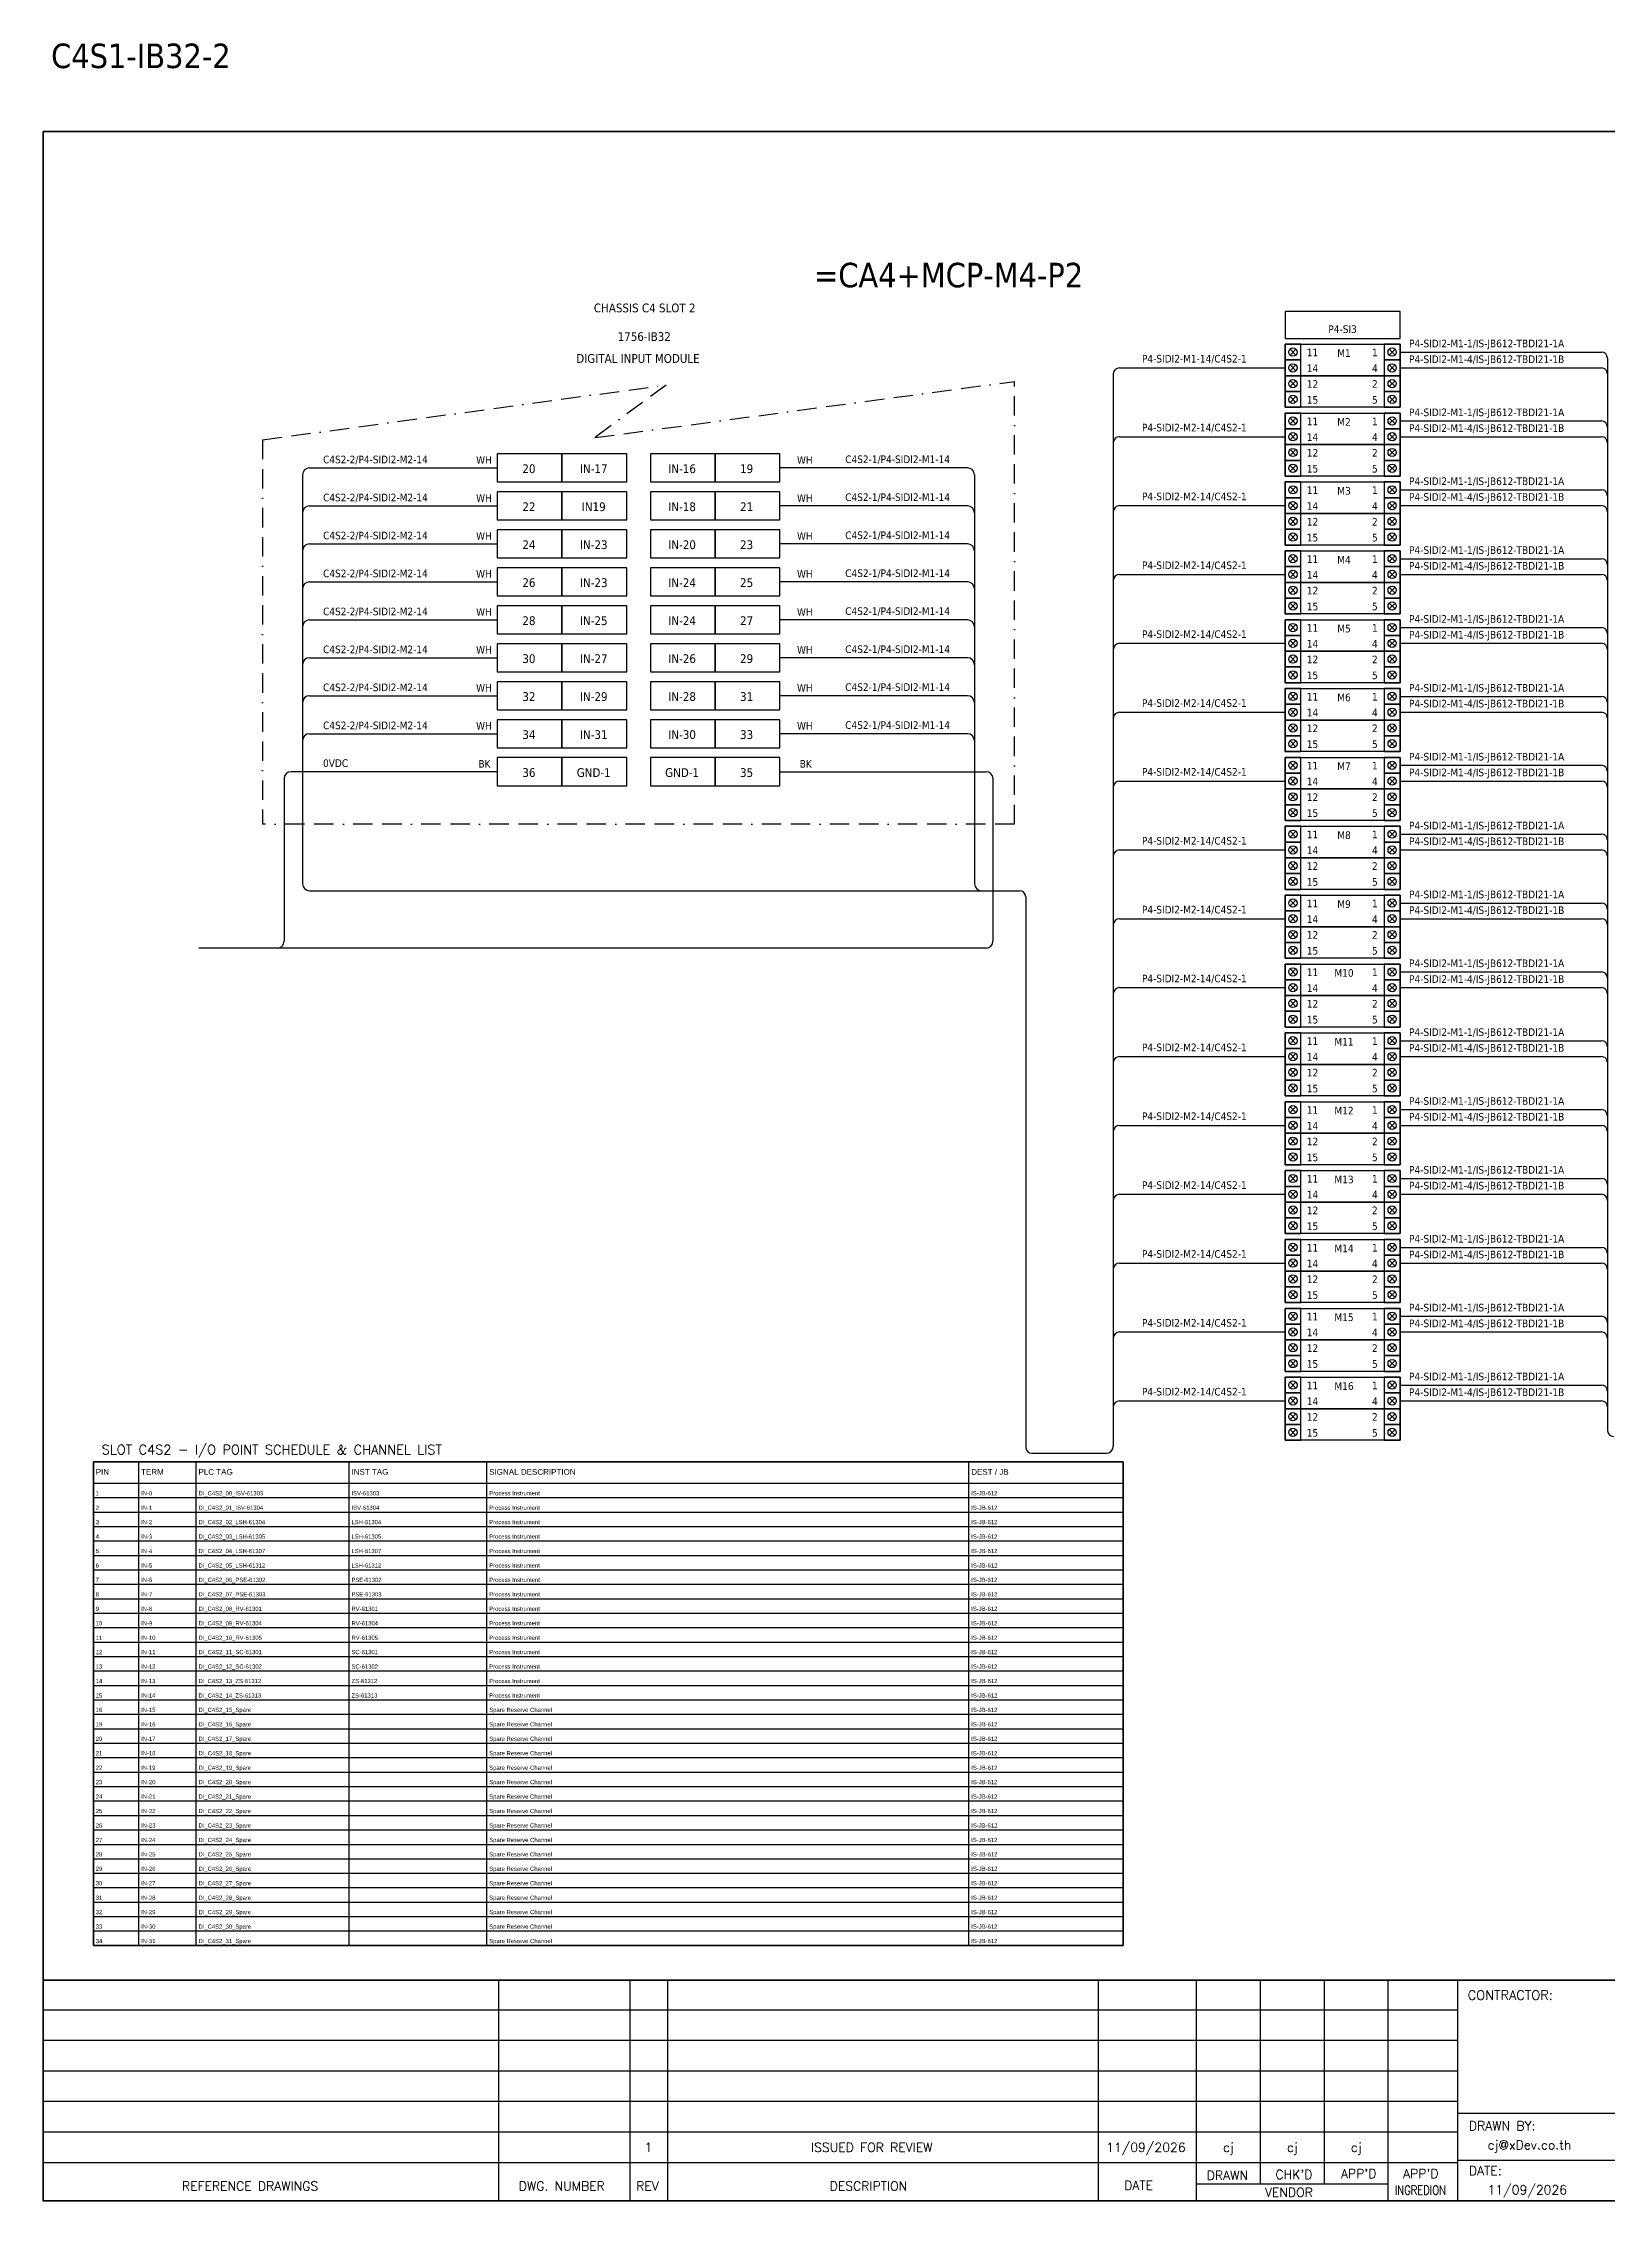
# Model space of a CAD drawing. Header units: millimetres. Extents: x 0 to 66793, y 0 to 2820.
# Drawn here: x 4193 to 6238, y 0 to 2820 of the extents above; entities that cross this region are included whole.
import ezdxf
from ezdxf.enums import TextEntityAlignment as Align

# ---------------------------------------------------------------- set-up
doc = ezdxf.new("R2010")
doc.units = ezdxf.units.MM
doc.linetypes.add('BORDERX2', pattern=[88.9, 25.4, -12.7, 25.4, -12.7, 0, -12.7])
for name, color, linetype in [('GT_1', 9, 'Continuous'), ('HELPPOINT', 7, 'Continuous'), ('MEMBER', 7, 'Continuous'), ('x01001-FrameArea', 2, 'BORDERX2')]:
    doc.layers.add(name, color=color, linetype=linetype)
for name, color, linetype, lineweight in [('IE-EQUIP', 253, 'Continuous', 25), ('IE-WIRE', 7, 'Continuous', 25), ('power', 7, 'Continuous', 25)]:
    doc.layers.add(name, color=color, linetype=linetype, lineweight=lineweight)
doc.styles.add('ROMANS', font='romans.shx', dxfattribs={"width": 0.85, "height": 25})
doc.styles.get("Standard").update_dxf_attribs({"font": 'arial.ttf'})
doc.styles.add('Tahoma', font='')
doc.styles.get('Tahoma').set_extended_font_data('Tahoma')

# ---------------------------------------------------------------- blocks, each defined once
blk = doc.blocks.new('IS_HiC2821-1')
at = {"color": 1, "ltscale": 25.4}
for p, q in [((14.1, -6.5), (6.5, -14.1)), ((6.5, -6.5), (14.1, -14.1)), ((14.1, -27.1), (6.5, -34.8)), ((6.5, -27.1), (14.1, -34.8)), ((136.2, -6.5), (143.9, -14.1)), ((143.9, -6.5), (136.2, -14.1)), ((136.2, -27.1), (143.9, -34.8)), ((143.9, -27.1), (136.2, -34.8)), ((14.1, -47.7), (6.5, -55.4)), ((6.5, -47.7), (14.1, -55.4)), ((136.2, -47.7), (143.9, -55.4)), ((143.9, -47.7), (136.2, -55.4)), ((14.1, -68.3), (6.5, -76)), ((6.5, -68.3), (14.1, -76)), ((136.2, -68.3), (143.9, -76)), ((143.9, -68.3), (136.2, -76))]:
    blk.add_line(p, q, dxfattribs=at)
for points in [[(0, -20.6), (20.6, -20.6), (20.6, 0), (0, 0)], [(129.7, -20.6), (150.3, -20.6), (150.3, 0), (129.7, 0)], [(0, -41.2), (20.6, -41.2), (20.6, -20.6), (0, -20.6)], [(129.7, -41.2), (150.3, -41.2), (150.3, -20.6), (129.7, -20.6)], [(0, -61.8), (20.6, -61.8), (20.6, -41.2), (0, -41.2)], [(129.7, -61.8), (150.3, -61.8), (150.3, -41.2), (129.7, -41.2)], [(0, -82.4), (20.6, -82.4), (20.6, -61.8), (0, -61.8)], [(129.7, -82.4), (150.3, -82.4), (150.3, -61.8), (129.7, -61.8)]]:
    blk.add_lwpolyline(points, close=True, dxfattribs=at)
for points in [[(0, 0), (150.3, 0), (150.3, -41.2), (0, -41.2)], [(0, -41.2), (150.3, -41.2), (150.3, -82.4), (0, -82.4)]]:
    blk.add_lwpolyline(points, close=True)
for centre in [(10.3, -10.3), (10.3, -30.9), (140, -10.3), (140, -30.9), (10.3, -51.5), (140, -51.5), (10.3, -72.1), (140, -72.1)]:
    blk.add_circle(centre, 5.42, dxfattribs=at)
at = {"layer": 'power', "color": 7, "style": 'Tahoma'}
for s, p in [('11', (35.9, -10.8)), ('14', (35.9, -31.4)), ('4', (117.4, -31.4)), ('1', (117.4, -10.8)), ('12', (35.9, -52)), ('2', (117.4, -52)), ('15', (35.9, -72.7)), ('5', (117.4, -72.7))]:
    blk.add_text(s, height=9.97, dxfattribs=at).set_placement(p, align=Align.MIDDLE_CENTER)

msp = doc.modelspace()

# ---------------------------------------------------------------- linework, layer by layer
at = {"color": 7}
for p, q in [((4318.3, 333.8), (4318.3, 965.9)), ((4393.3, 333.8), (4393.3, 965.9)), ((4593.3, 333.8), (4593.3, 965.9)), ((4773.3, 333.8), (4773.3, 965.9)), ((5403.3, 333.8), (5403.3, 965.9)), ((4259, 937.9), (5604.8, 937.9))]:
    msp.add_line(p, q, dxfattribs=at)
at = {"color": 8}
for p, q in [((4259, 919), (5604.8, 919)), ((4259, 900.1), (5604.8, 900.1)), ((4259, 881.3), (5604.8, 881.3)), ((4259, 862.4), (5604.8, 862.4)), ((4259, 843.5), (5604.8, 843.5)), ((4259, 824.6), (5604.8, 824.6)), ((4259, 805.8), (5604.8, 805.8)), ((4259, 786.9), (5604.8, 786.9)), ((4259, 768), (5604.8, 768)), ((4259, 749.1), (5604.8, 749.1)), ((4259, 730.2), (5604.8, 730.2)), ((4259, 711.4), (5604.8, 711.4)), ((4259, 692.5), (5604.8, 692.5)), ((4259, 673.6), (5604.8, 673.6)), ((4259, 654.7), (5604.8, 654.7)), ((4259, 635.9), (5604.8, 635.9)), ((4259, 617), (5604.8, 617)), ((4259, 598.1), (5604.8, 598.1)), ((4259, 579.2), (5604.8, 579.2)), ((4259, 560.3), (5604.8, 560.3)), ((4259, 541.5), (5604.8, 541.5)), ((4259, 522.6), (5604.8, 522.6)), ((4259, 503.7), (5604.8, 503.7)), ((4259, 484.8), (5604.8, 484.8)), ((4259, 465.9), (5604.8, 465.9)), ((4259, 447.1), (5604.8, 447.1)), ((4259, 428.2), (5604.8, 428.2)), ((4259, 409.3), (5604.8, 409.3)), ((4259, 390.4), (5604.8, 390.4)), ((4259, 371.6), (5604.8, 371.6)), ((4259, 352.7), (5604.8, 352.7))]:
    msp.add_line(p, q, dxfattribs=at)
at = {"color": 4, "ltscale": 25.4}
msp.add_lwpolyline([(5816.4, 2434), (5966.7, 2434), (5966.7, 2469.2), (5816.4, 2469.2)], close=True, dxfattribs=at)
msp.add_lwpolyline([(4259, 965.9), (5604.8, 965.9), (5604.8, 333.8), (4259, 333.8)], close=True)
at = {"color": 7}
msp.add_lwpolyline([(4259, 333.8), (5604.8, 333.8), (5604.8, 965.9), (4259, 965.9), (4259, 333.8)], dxfattribs=at)
at = {"layer": 'GT_1', "color": 4}
for p, q in [((4788.7, 0), (4788.7, 288.2)), ((4960.6, 0), (4960.6, 288.2)), ((5009.7, 0), (5009.7, 288.2)), ((5572.4, 0), (5572.4, 288.2)), ((5700.7, 0), (5700.7, 288.2)), ((5784.3, 21.8), (5784.3, 288.2)), ((5867.8, 21.8), (5867.8, 288.2)), ((5951.1, 0), (5951.1, 288.2)), ((6042.1, 0), (6042.1, 288.2)), ((6042.1, 249.3), (4193.3, 249.3)), ((6042.1, 209.5), (4193.3, 209.5)), ((6042.1, 169.6), (4193.3, 169.6)), ((6042.1, 129.7), (4193.3, 129.7)), ((6829.1, 114.3), (6042.1, 114.3)), ((6042.1, 89.7), (4193.3, 89.7)), ((6042, 49.8), (4193.3, 49.8)), ((6829.1, 52.9), (6042.1, 52.9)), ((5951.1, 21.8), (5700.7, 21.8))]:
    msp.add_line(p, q, dxfattribs=at)
at = {"layer": 'HELPPOINT', "color": 4, "lineweight": 35}
for p, q in [((4193.3, 0), (4193.3, 2704.2)), ((4193.3, 2704.2), (8086.6, 2704.2)), ((4193.3, 0), (4193.3, 2704.2)), ((4193.3, 2704.2), (8086.6, 2704.2)), ((8086.6, 0), (4193.3, 0)), ((8086.6, 0), (4193.3, 0))]:
    msp.add_line(p, q, dxfattribs=at)
at = {"layer": 'IE-EQUIP', "linetype": 'Continuous', "ltscale": 25.4}
for points in [[(4786.7, 2246.5), (4871.4, 2246.5), (4871.4, 2283.2), (4786.7, 2283.2)], [(4871.4, 2246.5), (4956, 2246.5), (4956, 2283.2), (4871.4, 2283.2)], [(4986.9, 2246.5), (5071.5, 2246.5), (5071.5, 2283.2), (4986.9, 2283.2)], [(5071.5, 2246.5), (5156.2, 2246.5), (5156.2, 2283.2), (5071.5, 2283.2)], [(4786.7, 2196.8), (4871.4, 2196.8), (4871.4, 2233.5), (4786.7, 2233.5)], [(4871.4, 2196.8), (4956, 2196.8), (4956, 2233.5), (4871.4, 2233.5)], [(4986.9, 2196.8), (5071.5, 2196.8), (5071.5, 2233.5), (4986.9, 2233.5)], [(5071.5, 2196.8), (5156.2, 2196.8), (5156.2, 2233.5), (5071.5, 2233.5)], [(4786.7, 2147.2), (4871.4, 2147.2), (4871.4, 2183.9), (4786.7, 2183.9)], [(4871.4, 2147.2), (4956, 2147.2), (4956, 2183.9), (4871.4, 2183.9)], [(4986.9, 2147.2), (5071.5, 2147.2), (5071.5, 2183.9), (4986.9, 2183.9)], [(5071.5, 2147.2), (5156.2, 2147.2), (5156.2, 2183.9), (5071.5, 2183.9)], [(4786.7, 2097.6), (4871.4, 2097.6), (4871.4, 2134.3), (4786.7, 2134.3)], [(4871.4, 2097.6), (4956, 2097.6), (4956, 2134.3), (4871.4, 2134.3)], [(4986.9, 2097.6), (5071.5, 2097.6), (5071.5, 2134.3), (4986.9, 2134.3)], [(5071.5, 2097.6), (5156.2, 2097.6), (5156.2, 2134.3), (5071.5, 2134.3)], [(4786.7, 2047.9), (4871.4, 2047.9), (4871.4, 2084.6), (4786.7, 2084.6)], [(4871.4, 2047.9), (4956, 2047.9), (4956, 2084.6), (4871.4, 2084.6)], [(4986.9, 2047.9), (5071.5, 2047.9), (5071.5, 2084.6), (4986.9, 2084.6)], [(5071.5, 2047.9), (5156.2, 2047.9), (5156.2, 2084.6), (5071.5, 2084.6)], [(4786.7, 1998.3), (4871.4, 1998.3), (4871.4, 2035), (4786.7, 2035)], [(4871.4, 1998.3), (4956, 1998.3), (4956, 2035), (4871.4, 2035)], [(4986.9, 1998.3), (5071.5, 1998.3), (5071.5, 2035), (4986.9, 2035)], [(5071.5, 1998.3), (5156.2, 1998.3), (5156.2, 2035), (5071.5, 2035)], [(4786.7, 1948.7), (4871.4, 1948.7), (4871.4, 1985.4), (4786.7, 1985.4)], [(4871.4, 1948.7), (4956, 1948.7), (4956, 1985.4), (4871.4, 1985.4)], [(4986.9, 1948.7), (5071.5, 1948.7), (5071.5, 1985.4), (4986.9, 1985.4)], [(5071.5, 1948.7), (5156.2, 1948.7), (5156.2, 1985.4), (5071.5, 1985.4)], [(4786.7, 1899), (4871.4, 1899), (4871.4, 1935.7), (4786.7, 1935.7)], [(4871.4, 1899), (4956, 1899), (4956, 1935.7), (4871.4, 1935.7)], [(4986.9, 1899), (5071.5, 1899), (5071.5, 1935.7), (4986.9, 1935.7)], [(5071.5, 1899), (5156.2, 1899), (5156.2, 1935.7), (5071.5, 1935.7)], [(4786.7, 1849.4), (4871.4, 1849.4), (4871.4, 1886.1), (4786.7, 1886.1)], [(4871.4, 1849.4), (4956, 1849.4), (4956, 1886.1), (4871.4, 1886.1)], [(4986.9, 1849.4), (5071.5, 1849.4), (5071.5, 1886.1), (4986.9, 1886.1)], [(5071.5, 1849.4), (5156.2, 1849.4), (5156.2, 1886.1), (5071.5, 1886.1)]]:
    msp.add_lwpolyline(points, close=True, dxfattribs=at)
at = {"layer": 'IE-WIRE', "color": 4}
for p, q in [((5966.7, 2416.1), (6229.8, 2416.1)), ((5599.9, 2395.5), (5816.4, 2395.5)), ((5966.7, 2395.5), (6229.8, 2395.5)), ((5966.7, 2326.1), (6229.8, 2326.1)), ((5599.9, 2305.5), (5816.4, 2305.5)), ((5966.7, 2305.5), (6229.8, 2305.5)), ((5966.7, 2236.1), (6229.8, 2236.1)), ((5599.9, 2215.5), (5816.4, 2215.5)), ((5966.7, 2215.5), (6229.8, 2215.5)), ((5966.7, 2146.1), (6229.8, 2146.1)), ((5599.9, 2125.5), (5816.4, 2125.5)), ((5966.7, 2125.5), (6229.8, 2125.5)), ((5599.9, 2035.5), (5816.4, 2035.5)), ((5966.7, 2056.1), (6229.8, 2056.1)), ((5966.7, 2035.5), (6229.8, 2035.5)), ((5966.7, 1966.1), (6229.8, 1966.1)), ((5599.9, 1945.5), (5816.4, 1945.5)), ((5966.7, 1945.5), (6229.8, 1945.5)), ((5966.7, 1876.1), (6229.8, 1876.1)), ((5599.9, 1855.5), (5816.4, 1855.5)), ((5966.7, 1855.5), (6229.8, 1855.5)), ((5966.7, 1786.1), (6229.8, 1786.1)), ((5599.9, 1765.5), (5816.4, 1765.5)), ((5966.7, 1765.5), (6229.8, 1765.5)), ((4541.4, 1712.2), (5469.5, 1712.2)), ((5966.7, 1696.1), (6229.8, 1696.1)), ((5599.9, 1675.5), (5816.4, 1675.5)), ((5966.7, 1675.5), (6229.8, 1675.5)), ((5599.9, 1585.5), (5816.4, 1585.5)), ((5966.7, 1606.1), (6229.8, 1606.1)), ((5966.7, 1585.5), (6229.8, 1585.5)), ((5599.9, 1495.5), (5816.4, 1495.5)), ((5966.7, 1516.1), (6229.8, 1516.1)), ((5966.7, 1495.5), (6229.8, 1495.5)), ((5966.7, 1426.1), (6229.8, 1426.1)), ((5599.9, 1405.5), (5816.4, 1405.5)), ((5966.7, 1405.5), (6229.8, 1405.5)), ((5966.7, 1336.1), (6229.8, 1336.1)), ((5599.9, 1315.5), (5816.4, 1315.5)), ((5966.7, 1315.5), (6229.8, 1315.5)), ((5966.7, 1246.1), (6229.8, 1246.1)), ((5599.9, 1225.5), (5816.4, 1225.5)), ((5966.7, 1225.5), (6229.8, 1225.5)), ((5599.9, 1135.5), (5816.4, 1135.5)), ((5966.7, 1156.1), (6229.8, 1156.1)), ((5966.7, 1135.5), (6229.8, 1135.5)), ((5599.9, 1045.5), (5816.4, 1045.5)), ((5966.7, 1066.1), (6229.8, 1066.1)), ((5966.7, 1045.5), (6229.8, 1045.5)), ((5485.5, 977), (5582.7, 977))]:
    msp.add_line(p, q, dxfattribs=at)
at = {"layer": 'IE-WIRE', "color": 4, "ltscale": 25.4}
for p, q in [((6237.8, 2408.1), (6237.8, 1007.1)), ((5591.9, 2387.5), (5591.9, 986.2)), ((4541.4, 2264.8), (4786.7, 2264.8)), ((5401.4, 2264.8), (5156.2, 2264.8)), ((4532.3, 2255.6), (4532.3, 1729.5)), ((5410.6, 2255.6), (5410.6, 1791.8)), ((4541.4, 2215.2), (4786.7, 2215.2)), ((5401.4, 2215.2), (5156.2, 2215.2)), ((4541.4, 2165.5), (4786.7, 2165.5)), ((5401.4, 2165.5), (5156.2, 2165.5)), ((4541.4, 2115.9), (4786.7, 2115.9)), ((5401.4, 2115.9), (5156.2, 2115.9)), ((4541.4, 2066.3), (4786.7, 2066.3)), ((5401.4, 2066.3), (5156.2, 2066.3)), ((4541.4, 2016.6), (4786.7, 2016.6)), ((5401.4, 2016.6), (5156.2, 2016.6)), ((4541.4, 1967), (4786.7, 1967)), ((5401.4, 1967), (5156.2, 1967)), ((4541.4, 1917.4), (4786.7, 1917.4)), ((5401.4, 1917.4), (5156.2, 1917.4)), ((4532.3, 1791.8), (4532.3, 1721.4)), ((5410.6, 1791.8), (5410.6, 1721.4)), ((5477.5, 1704.2), (5477.5, 985))]:
    msp.add_line(p, q, dxfattribs=at)
at = {"layer": 'IE-WIRE', "color": 7, "ltscale": 25.4}
for p, q in [((4786.7, 1867.7), (4517.3, 1867.7)), ((5156.2, 1867.7), (5425.6, 1867.7)), ((4508.2, 1858.6), (4508.2, 1726.3)), ((5434.7, 1858.6), (5434.7, 1712.2)), ((4508.2, 1791.8), (4508.2, 1646.2)), ((5434.7, 1712.2), (5434.7, 1646.2)), ((5425.7, 1637.2), (4396.7, 1637.2))]:
    msp.add_line(p, q, dxfattribs=at)
at = {"layer": 'IE-WIRE', "color": 4, "ltscale": 25.4}
for centre, radius, start, end in [((6229.8, 2408.1), 8, 0, 90), ((6229.8, 2387.5), 8, 0, 90), ((6229.8, 2318.1), 8, 0, 90), ((6229.8, 2297.5), 8, 0, 90), ((4541.4, 2255.6), 9.17, 90, 180), ((5401.4, 2255.6), 9.17, 0, 90), ((6229.8, 2228.1), 8, 0, 90), ((4541.4, 2206), 9.17, 90, 180), ((5401.4, 2206), 9.17, 0, 90), ((6229.8, 2207.5), 8, 0, 90), ((4541.4, 2156.4), 9.17, 90, 180), ((5401.4, 2156.4), 9.17, 0, 90), ((6229.8, 2138.1), 8, 0, 90), ((4541.4, 2106.7), 9.17, 90, 180), ((5401.4, 2106.7), 9.17, 0, 90), ((6229.8, 2117.5), 8, 0, 90), ((4541.4, 2057.1), 9.17, 90, 180), ((5401.4, 2057.1), 9.17, 0, 90), ((6229.8, 2048.1), 8, 0, 90), ((6229.8, 2027.5), 8, 0, 90), ((4541.4, 2007.5), 9.17, 90, 180), ((5401.4, 2007.5), 9.17, 0, 90), ((4541.4, 1957.8), 9.17, 90, 180), ((5401.4, 1957.8), 9.17, 0, 90), ((6229.8, 1958.1), 8, 0, 90), ((6229.8, 1937.5), 8, 0, 90), ((4541.4, 1908.2), 9.17, 90, 180), ((5401.4, 1908.2), 9.17, 0, 90), ((6229.8, 1868.1), 8, 0, 90), ((6229.8, 1847.5), 8, 0, 90), ((6229.8, 1778.1), 8, 0, 90), ((6229.8, 1757.5), 8, 0, 90), ((5469.5, 1704.2), 8, 0, 90), ((6229.8, 1688.1), 8, 0, 90), ((6229.8, 1667.5), 8, 0, 90), ((6229.8, 1598.1), 8, 0, 90), ((6229.8, 1577.5), 8, 0, 90), ((6229.8, 1508.1), 8, 0, 90), ((6229.8, 1487.5), 8, 0, 90), ((6229.8, 1418.1), 8, 0, 90), ((6229.8, 1397.5), 8, 0, 90), ((6229.8, 1328.1), 8, 0, 90), ((6229.8, 1307.5), 8, 0, 90), ((6229.8, 1238.1), 8, 0, 90), ((6229.8, 1217.5), 8, 0, 90), ((6229.8, 1148.1), 8, 0, 90), ((6229.8, 1127.5), 8, 0, 90), ((6229.8, 1058.1), 8, 0, 90), ((6229.8, 1037.5), 8, 0, 90)]:
    msp.add_arc(centre, radius, start, end, dxfattribs=at)
at = {"layer": 'IE-WIRE', "color": 4}
for centre, radius, start, end in [((5599.9, 2387.5), 8, 90, 180), ((5599.9, 2297.5), 8, 90, 180), ((5599.9, 2207.5), 8, 90, 180), ((5599.9, 2117.5), 8, 90, 180), ((5599.9, 2027.5), 8, 90, 180), ((5599.9, 1937.5), 8, 90, 180), ((5599.9, 1847.5), 8, 90, 180), ((5599.9, 1757.5), 8, 90, 180), ((4541.4, 1721.4), 9.14, 180, 270), ((5419.8, 1721.4), 9.14, 180, 270), ((5599.9, 1667.5), 8, 90, 180), ((5599.9, 1577.5), 8, 90, 180), ((5599.9, 1487.5), 8, 90, 180), ((5599.9, 1397.5), 8, 90, 180), ((5599.9, 1307.5), 8, 90, 180), ((5599.9, 1217.5), 8, 90, 180), ((5599.9, 1127.5), 8, 90, 180), ((5599.9, 1037.5), 8, 90, 180), ((6245.8, 1007.1), 8, 180, 270), ((5485.5, 985), 8, 180, 270), ((5582.7, 986.2), 9.14, 270, 0)]:
    msp.add_arc(centre, radius, start, end, dxfattribs=at)
at = {"layer": 'IE-WIRE', "color": 7, "ltscale": 25.4}
for centre, radius, start, end in [((4517.3, 1858.6), 9.14, 90, 180), ((5425.6, 1858.6), 9.14, 0, 90), ((4499.2, 1646.2), 8.96, 270, 0), ((5425.7, 1646.2), 8.96, 270, 0), ((5425.7, 1646.2), 8.96, 270, 0)]:
    msp.add_arc(centre, radius, start, end, dxfattribs=at)
at = {"layer": 'MEMBER', "color": 4, "lineweight": 35}
msp.add_line((4193.3, 288.2), (8086.6, 288.2), dxfattribs=at)
msp.add_line((4193.3, 288.2), (8086.6, 288.2), dxfattribs=at)
at = {"layer": 'x01001-FrameArea'}
for p, q in [((4480, 2301.4), (5007.4, 2373.1)), ((4914.3, 2304.3), (5462.9, 2377.8)), ((5007.4, 2373.1), (4914.3, 2304.3)), ((5462.9, 1799.2), (5462.9, 2377.8)), ((4480, 2301.4), (4480, 1799.2)), ((5462.9, 1799.2), (4480, 1799.2))]:
    msp.add_line(p, q, dxfattribs=at)

# ---------------------------------------------------------------- block references
for p in [(5816.4, 2426.4), (5816.4, 2336.4), (5816.4, 2246.4), (5816.4, 2156.4), (5816.4, 2066.4), (5816.4, 1976.4), (5816.4, 1886.4), (5816.4, 1796.4), (5816.4, 1706.4), (5816.4, 1616.4), (5816.4, 1526.4), (5816.4, 1436.4), (5816.4, 1346.4), (5816.4, 1256.4), (5816.4, 1166.4), (5816.4, 1076.4)]:
    msp.add_blockref('IS_HiC2821-1', p)

# ---------------------------------------------------------------- texts
at = {"color": 2, "style": 'Tahoma'}
msp.add_text('C4S1-IB32-2', height=32, dxfattribs=at).set_placement((4203.7, 2787.3))
for s, height, p in [('=CA4+MCP-M4-P2', 32, (5376.7, 2516.8)), ('CHASSIS C4 SLOT 2', 11.441, (4979.5, 2473.8)), ('1756-IB32', 11.44, (4978.9, 2436.4)), ('DIGITAL INPUT MODULE', 11.441, (4970.7, 2407.8)), ('20', 11.44, (4828.2, 2263.7)), ('IN-17', 11.44, (4912.9, 2263.7)), ('IN-16', 11.44, (5028.4, 2263.7)), ('19', 11.44, (5112.7, 2263.7)), ('22', 11.44, (4828.2, 2214)), ('IN19', 11.44, (4912.9, 2214)), ('IN-18', 11.44, (5028.4, 2214)), ('21', 11.44, (5112.7, 2214)), ('24', 11.44, (4828.2, 2164.4)), ('IN-23', 11.44, (4912.9, 2164.4)), ('IN-20', 11.44, (5028.4, 2164.4)), ('23', 11.44, (5112.7, 2164.4)), ('26', 11.44, (4828.2, 2114.8)), ('IN-23', 11.44, (4912.9, 2114.8)), ('IN-24', 11.44, (5028.4, 2114.8)), ('25', 11.44, (5112.7, 2114.8)), ('28', 11.44, (4828.2, 2065.1)), ('IN-25', 11.44, (4912.9, 2065.1)), ('IN-24', 11.44, (5028.4, 2065.1)), ('27', 11.44, (5112.7, 2065.1)), ('30', 11.44, (4828.2, 2015.5)), ('IN-27', 11.44, (4912.9, 2015.5)), ('IN-26', 11.44, (5028.4, 2015.5)), ('29', 11.44, (5112.7, 2015.5)), ('32', 11.44, (4828.2, 1965.9)), ('IN-29', 11.44, (4912.9, 1965.9)), ('IN-28', 11.44, (5028.4, 1965.9)), ('31', 11.44, (5112.7, 1965.9)), ('34', 11.44, (4828.2, 1916.2)), ('IN-31', 11.44, (4912.9, 1916.2)), ('IN-30', 11.44, (5028.4, 1916.2)), ('33', 11.44, (5112.7, 1916.2)), ('36', 11.44, (4828.2, 1866.6)), ('GND-1', 11.44, (4912.9, 1866.6)), ('GND-1', 11.44, (5028.4, 1866.6)), ('35', 11.44, (5112.7, 1866.6))]:
    msp.add_text(s, height=height, dxfattribs=at).set_placement(p, align=Align.MIDDLE_CENTER)
at = {"color": 4, "style": 'Tahoma'}
msp.add_text('P4-SI3', height=9.95, dxfattribs=at).set_placement((5891.6, 2446.1), align=Align.MIDDLE_CENTER)
for s, height, p in [('P4-SIDI2-M1-1/IS-JB612-TBDI21-1A', 9.949, (5978.5, 2422.4)), ('P4-SIDI2-M1-14/C4S2-1', 9.949, (5629.4, 2402.5)), ('P4-SIDI2-M1-4/IS-JB612-TBDI21-1B', 9.949, (5978.5, 2401.8)), ('P4-SIDI2-M1-1/IS-JB612-TBDI21-1A', 9.949, (5978.5, 2332.4)), ('P4-SIDI2-M2-14/C4S2-1', 9.949, (5629.4, 2312.5)), ('P4-SIDI2-M1-4/IS-JB612-TBDI21-1B', 9.949, (5978.5, 2311.8)), ('C4S2-2/P4-SIDI2-M2-14', 9.949, (4559.1, 2270.8)), ('WH', 9.95, (4759.2, 2270.1)), ('WH', 9.95, (5178.6, 2270.1)), ('C4S2-1/P4-SIDI2-M1-14', 9.949, (5241.6, 2271.1)), ('C4S2-2/P4-SIDI2-M2-14', 9.949, (4559.1, 2221.1)), ('WH', 9.95, (4759.2, 2220.4)), ('WH', 9.95, (5178.6, 2220.4)), ('C4S2-1/P4-SIDI2-M1-14', 9.949, (5241.6, 2221.5)), ('P4-SIDI2-M2-14/C4S2-1', 9.949, (5629.4, 2222.5)), ('P4-SIDI2-M1-1/IS-JB612-TBDI21-1A', 9.949, (5978.5, 2242.4)), ('P4-SIDI2-M1-4/IS-JB612-TBDI21-1B', 9.949, (5978.5, 2221.8)), ('C4S2-2/P4-SIDI2-M2-14', 9.949, (4559.1, 2171.5)), ('WH', 9.95, (4759.2, 2170.8)), ('WH', 9.95, (5178.6, 2170.8)), ('C4S2-1/P4-SIDI2-M1-14', 9.949, (5241.6, 2171.8)), ('P4-SIDI2-M1-1/IS-JB612-TBDI21-1A', 9.949, (5978.5, 2152.4)), ('C4S2-2/P4-SIDI2-M2-14', 9.949, (4559.1, 2121.9)), ('WH', 9.95, (4759.2, 2121.2)), ('WH', 9.95, (5178.6, 2121.2)), ('C4S2-1/P4-SIDI2-M1-14', 9.949, (5241.6, 2122.2)), ('P4-SIDI2-M2-14/C4S2-1', 9.949, (5629.4, 2132.5)), ('P4-SIDI2-M1-4/IS-JB612-TBDI21-1B', 9.949, (5978.5, 2131.8)), ('C4S2-2/P4-SIDI2-M2-14', 9.949, (4559.1, 2072.2)), ('WH', 9.95, (4759.2, 2071.5)), ('WH', 9.95, (5178.6, 2071.5)), ('C4S2-1/P4-SIDI2-M1-14', 9.949, (5241.6, 2072.6)), ('P4-SIDI2-M1-1/IS-JB612-TBDI21-1A', 9.949, (5978.5, 2062.4)), ('C4S2-2/P4-SIDI2-M2-14', 9.949, (4559.1, 2022.6)), ('WH', 9.95, (4759.2, 2021.9)), ('WH', 9.95, (5178.6, 2021.9)), ('C4S2-1/P4-SIDI2-M1-14', 9.949, (5241.6, 2022.9)), ('P4-SIDI2-M2-14/C4S2-1', 9.949, (5629.4, 2042.5)), ('P4-SIDI2-M1-4/IS-JB612-TBDI21-1B', 9.949, (5978.5, 2041.8)), ('C4S2-2/P4-SIDI2-M2-14', 9.949, (4559.1, 1973)), ('WH', 9.95, (4759.2, 1972.3)), ('WH', 9.95, (5178.6, 1972.3)), ('C4S2-1/P4-SIDI2-M1-14', 9.949, (5241.6, 1973.3)), ('P4-SIDI2-M1-1/IS-JB612-TBDI21-1A', 9.949, (5978.5, 1972.4)), ('P4-SIDI2-M2-14/C4S2-1', 9.949, (5629.4, 1952.5)), ('P4-SIDI2-M1-4/IS-JB612-TBDI21-1B', 9.949, (5978.5, 1951.8)), ('C4S2-2/P4-SIDI2-M2-14', 9.949, (4559.1, 1923.3)), ('WH', 9.95, (4759.2, 1922.6)), ('WH', 9.95, (5178.6, 1922.6)), ('C4S2-1/P4-SIDI2-M1-14', 9.949, (5241.6, 1923.7)), ('P4-SIDI2-M1-1/IS-JB612-TBDI21-1A', 9.949, (5978.5, 1882.4)), ('P4-SIDI2-M2-14/C4S2-1', 9.949, (5629.4, 1862.5)), ('P4-SIDI2-M1-4/IS-JB612-TBDI21-1B', 9.949, (5978.5, 1861.8)), ('P4-SIDI2-M2-14/C4S2-1', 9.949, (5629.4, 1772.5)), ('P4-SIDI2-M1-1/IS-JB612-TBDI21-1A', 9.949, (5978.5, 1792.4)), ('P4-SIDI2-M1-4/IS-JB612-TBDI21-1B', 9.949, (5978.5, 1771.8)), ('P4-SIDI2-M2-14/C4S2-1', 9.949, (5629.4, 1682.5)), ('P4-SIDI2-M1-1/IS-JB612-TBDI21-1A', 9.949, (5978.5, 1702.4)), ('P4-SIDI2-M1-4/IS-JB612-TBDI21-1B', 9.949, (5978.5, 1681.8)), ('P4-SIDI2-M1-1/IS-JB612-TBDI21-1A', 9.949, (5978.5, 1612.4)), ('P4-SIDI2-M2-14/C4S2-1', 9.949, (5629.4, 1592.5)), ('P4-SIDI2-M1-4/IS-JB612-TBDI21-1B', 9.949, (5978.5, 1591.8)), ('P4-SIDI2-M1-1/IS-JB612-TBDI21-1A', 9.949, (5978.5, 1522.4)), ('P4-SIDI2-M2-14/C4S2-1', 9.949, (5629.4, 1502.5)), ('P4-SIDI2-M1-4/IS-JB612-TBDI21-1B', 9.949, (5978.5, 1501.8)), ('P4-SIDI2-M1-1/IS-JB612-TBDI21-1A', 9.949, (5978.5, 1432.4)), ('P4-SIDI2-M2-14/C4S2-1', 9.949, (5629.4, 1412.5)), ('P4-SIDI2-M1-4/IS-JB612-TBDI21-1B', 9.949, (5978.5, 1411.8)), ('P4-SIDI2-M2-14/C4S2-1', 9.949, (5629.4, 1322.5)), ('P4-SIDI2-M1-1/IS-JB612-TBDI21-1A', 9.949, (5978.5, 1342.4)), ('P4-SIDI2-M1-4/IS-JB612-TBDI21-1B', 9.949, (5978.5, 1321.8)), ('P4-SIDI2-M2-14/C4S2-1', 9.949, (5629.4, 1232.5)), ('P4-SIDI2-M1-1/IS-JB612-TBDI21-1A', 9.949, (5978.5, 1252.4)), ('P4-SIDI2-M1-4/IS-JB612-TBDI21-1B', 9.949, (5978.5, 1231.8)), ('P4-SIDI2-M1-1/IS-JB612-TBDI21-1A', 9.949, (5978.5, 1162.4)), ('P4-SIDI2-M2-14/C4S2-1', 9.949, (5629.4, 1142.5)), ('P4-SIDI2-M1-4/IS-JB612-TBDI21-1B', 9.949, (5978.5, 1141.8)), ('P4-SIDI2-M1-1/IS-JB612-TBDI21-1A', 9.949, (5978.5, 1072.4)), ('P4-SIDI2-M2-14/C4S2-1', 9.949, (5629.4, 1052.5)), ('P4-SIDI2-M1-4/IS-JB612-TBDI21-1B', 9.949, (5978.5, 1051.8))]:
    msp.add_text(s, height=height, dxfattribs=at).set_placement(p)
at = {"color": 7, "style": 'Tahoma'}
for s, p in [('0VDC', (4559.1, 1874)), ('BK', (4762.2, 1873)), ('BK', (5182.1, 1873))]:
    msp.add_text(s, height=9.95, dxfattribs=at).set_placement(p)
at = {"color": 3}
for s, p in [('PIN', (4262, 948.9)), ('TERM', (4321.3, 948.9)), ('PLC TAG', (4396.3, 948.9)), ('INST TAG', (4596.3, 948.9)), ('SIGNAL DESCRIPTION', (4776.3, 948.9)), ('DEST / JB', (5406.3, 948.9))]:
    msp.add_text(s, height=7.5, dxfattribs=at).set_placement(p)
at = {"color": 7}
for s, p in [('2', (4262, 903.1)), ('1', (4262, 922)), ('IN-0', (4321.3, 922)), ('IN-1', (4321.3, 903.1)), ('DI_C4S2_00_ISV-61303', (4396.3, 922)), ('DI_C4S2_01_ISV-61304', (4396.3, 903.1)), ('ISV-61303', (4596.3, 922)), ('ISV-61304', (4596.3, 903.1)), ('Process Instrument', (4776.3, 922)), ('Process Instrument', (4776.3, 903.1)), ('IS-JB-612', (5406.3, 922)), ('IS-JB-612', (5406.3, 903.1)), ('3', (4262, 884.3)), ('IN-2', (4321.3, 884.3)), ('DI_C4S2_02_LSH-61304', (4396.3, 884.3)), ('LSH-61304', (4596.3, 884.3)), ('Process Instrument', (4776.3, 884.3)), ('IS-JB-612', (5406.3, 884.3)), ('4', (4262, 865.4)), ('5', (4262, 846.5)), ('IN-3', (4321.3, 865.4)), ('IN-4', (4321.3, 846.5)), ('DI_C4S2_03_LSH-61305', (4396.3, 865.4)), ('DI_C4S2_04_LSH-61307', (4396.3, 846.5)), ('LSH-61305', (4596.3, 865.4)), ('LSH-61307', (4596.3, 846.5)), ('Process Instrument', (4776.3, 865.4)), ('Process Instrument', (4776.3, 846.5)), ('IS-JB-612', (5406.3, 865.4)), ('IS-JB-612', (5406.3, 846.5)), ('6', (4262, 827.6)), ('IN-5', (4321.3, 827.6)), ('DI_C4S2_05_LSH-61312', (4396.3, 827.6)), ('LSH-61312', (4596.3, 827.6)), ('Process Instrument', (4776.3, 827.6)), ('IS-JB-612', (5406.3, 827.6)), ('8', (4262, 789.9)), ('7', (4262, 808.8)), ('IN-6', (4321.3, 808.8)), ('IN-7', (4321.3, 789.9)), ('DI_C4S2_06_PSE-61302', (4396.3, 808.8)), ('DI_C4S2_07_PSE-61303', (4396.3, 789.9)), ('PSE-61302', (4596.3, 808.8)), ('PSE-61303', (4596.3, 789.9)), ('Process Instrument', (4776.3, 808.8)), ('Process Instrument', (4776.3, 789.9)), ('IS-JB-612', (5406.3, 808.8)), ('IS-JB-612', (5406.3, 789.9)), ('9', (4262, 771)), ('IN-8', (4321.3, 771)), ('DI_C4S2_08_RV-61301', (4396.3, 771)), ('RV-61301', (4596.3, 771)), ('Process Instrument', (4776.3, 771)), ('IS-JB-612', (5406.3, 771)), ('10', (4262, 752.1)), ('11', (4262, 733.2)), ('IN-9', (4321.3, 752.1)), ('IN-10', (4321.3, 733.2)), ('DI_C4S2_09_RV-61304', (4396.3, 752.1)), ('DI_C4S2_10_RV-61305', (4396.3, 733.2)), ('RV-61304', (4596.3, 752.1)), ('RV-61305', (4596.3, 733.2)), ('Process Instrument', (4776.3, 752.1)), ('Process Instrument', (4776.3, 733.2)), ('IS-JB-612', (5406.3, 752.1)), ('IS-JB-612', (5406.3, 733.2)), ('12', (4262, 714.4)), ('IN-11', (4321.3, 714.4)), ('DI_C4S2_11_SC-61301', (4396.3, 714.4)), ('SC-61301', (4596.3, 714.4)), ('Process Instrument', (4776.3, 714.4)), ('IS-JB-612', (5406.3, 714.4)), ('13', (4262, 695.5)), ('14', (4262, 676.6)), ('IN-12', (4321.3, 695.5)), ('IN-13', (4321.3, 676.6)), ('DI_C4S2_12_SC-61302', (4396.3, 695.5)), ('DI_C4S2_13_ZS-61312', (4396.3, 676.6)), ('ZS-61312', (4596.3, 676.6)), ('SC-61302', (4596.3, 695.5)), ('Process Instrument', (4776.3, 695.5)), ('Process Instrument', (4776.3, 676.6)), ('IS-JB-612', (5406.3, 695.5)), ('IS-JB-612', (5406.3, 676.6)), ('15', (4262, 657.7)), ('IN-14', (4321.3, 657.7)), ('DI_C4S2_14_ZS-61313', (4396.3, 657.7)), ('ZS-61313', (4596.3, 657.7)), ('Process Instrument', (4776.3, 657.7)), ('IS-JB-612', (5406.3, 657.7)), ('16', (4262, 638.9)), ('19', (4262, 620)), ('IN-15', (4321.3, 638.9)), ('IN-16', (4321.3, 620)), ('DI_C4S2_15_Spare', (4396.3, 638.9)), ('DI_C4S2_16_Spare', (4396.3, 620)), ('Spare Reserve Channel', (4776.3, 638.9)), ('Spare Reserve Channel', (4776.3, 620)), ('IS-JB-612', (5406.3, 638.9)), ('IS-JB-612', (5406.3, 620)), ('20', (4262, 601.1)), ('IN-17', (4321.3, 601.1)), ('DI_C4S2_17_Spare', (4396.3, 601.1)), ('Spare Reserve Channel', (4776.3, 601.1)), ('IS-JB-612', (5406.3, 601.1)), ('21', (4262, 582.2)), ('22', (4262, 563.3)), ('IN-18', (4321.3, 582.2)), ('IN-19', (4321.3, 563.3)), ('DI_C4S2_18_Spare', (4396.3, 582.2)), ('DI_C4S2_19_Spare', (4396.3, 563.3)), ('Spare Reserve Channel', (4776.3, 582.2)), ('Spare Reserve Channel', (4776.3, 563.3)), ('IS-JB-612', (5406.3, 582.2)), ('IS-JB-612', (5406.3, 563.3)), ('23', (4262, 544.5)), ('IN-20', (4321.3, 544.5)), ('DI_C4S2_20_Spare', (4396.3, 544.5)), ('Spare Reserve Channel', (4776.3, 544.5)), ('IS-JB-612', (5406.3, 544.5)), ('24', (4262, 525.6)), ('25', (4262, 506.7)), ('IN-21', (4321.3, 525.6)), ('IN-22', (4321.3, 506.7)), ('DI_C4S2_21_Spare', (4396.3, 525.6)), ('DI_C4S2_22_Spare', (4396.3, 506.7)), ('Spare Reserve Channel', (4776.3, 525.6)), ('Spare Reserve Channel', (4776.3, 506.7)), ('IS-JB-612', (5406.3, 525.6)), ('IS-JB-612', (5406.3, 506.7)), ('26', (4262, 487.8)), ('IN-23', (4321.3, 487.8)), ('DI_C4S2_23_Spare', (4396.3, 487.8)), ('Spare Reserve Channel', (4776.3, 487.8)), ('IS-JB-612', (5406.3, 487.8)), ('27', (4262, 468.9)), ('28', (4262, 450.1)), ('IN-24', (4321.3, 468.9)), ('IN-25', (4321.3, 450.1)), ('DI_C4S2_24_Spare', (4396.3, 468.9)), ('DI_C4S2_25_Spare', (4396.3, 450.1)), ('Spare Reserve Channel', (4776.3, 468.9)), ('Spare Reserve Channel', (4776.3, 450.1)), ('IS-JB-612', (5406.3, 468.9)), ('IS-JB-612', (5406.3, 450.1)), ('29', (4262, 431.2)), ('IN-26', (4321.3, 431.2)), ('DI_C4S2_26_Spare', (4396.3, 431.2)), ('Spare Reserve Channel', (4776.3, 431.2)), ('IS-JB-612', (5406.3, 431.2)), ('30', (4262, 412.3)), ('31', (4262, 393.4)), ('IN-27', (4321.3, 412.3)), ('IN-28', (4321.3, 393.4)), ('DI_C4S2_27_Spare', (4396.3, 412.3)), ('DI_C4S2_28_Spare', (4396.3, 393.4)), ('Spare Reserve Channel', (4776.3, 412.3)), ('Spare Reserve Channel', (4776.3, 393.4)), ('IS-JB-612', (5406.3, 412.3)), ('IS-JB-612', (5406.3, 393.4)), ('32', (4262, 374.6)), ('IN-29', (4321.3, 374.6)), ('DI_C4S2_29_Spare', (4396.3, 374.6)), ('Spare Reserve Channel', (4776.3, 374.6)), ('IS-JB-612', (5406.3, 374.6)), ('33', (4262, 355.7)), ('34', (4262, 336.8)), ('IN-30', (4321.3, 355.7)), ('IN-31', (4321.3, 336.8)), ('DI_C4S2_30_Spare', (4396.3, 355.7)), ('DI_C4S2_31_Spare', (4396.3, 336.8)), ('Spare Reserve Channel', (4776.3, 355.7)), ('Spare Reserve Channel', (4776.3, 336.8)), ('IS-JB-612', (5406.3, 355.7)), ('IS-JB-612', (5406.3, 336.8))]:
    msp.add_text(s, height=5.5, dxfattribs=at).set_placement(p)
at = {"layer": 'MEMBER', "color": 4, "ltscale": 0.8, "style": 'ROMANS'}
for s, height, p in [('SLOT C4S2 - I/O POINT SCHEDULE & CHANNEL LIST', 12.35, (4269.9, 975.6)), ('CONTRACTOR:', 12.35, (6055.2, 262.7)), ('DRAWN BY:', 11.88, (6056.7, 92.1)), ('cj@xDev.co.th', 11.875, (6081.1, 67.2)), ('DRAWN', 11.88, (5714.1, 27.3)), ("CHK'D", 11.88, (5803.9, 28.5)), ("APP'D", 11.88, (5889.5, 29.7)), ("APP'D", 11.88, (5970.7, 29.7)), ('DATE:', 11.88, (6056.7, 33.6)), ('REFERENCE DRAWINGS', 11.875, (4374.7, 13.4)), ('DWG. NUMBER', 11.875, (4814.9, 13.4)), ('REV', 11.88, (4968.4, 13.4)), ('DESCRIPTION', 11.875, (5221.3, 13.4)), ('DATE', 11.88, (5606.1, 14.2)), ('VENDOR', 11.88, (5790.2, 5.1)), ('11/09/2026', 11.88, (6081.1, 8.5))]:
    msp.add_text(s, height=height, dxfattribs=at).set_placement(p)
for s, height, p in [('1', 11.9, (4984.2, 69.9)), ('ISSUED FOR REVIEW', 11.875, (5276.3, 69.9)), ('11/09/2026', 11.88, (5634.5, 69.9)), ('cj', 11.88, (5742.4, 69.9)), ('cj', 11.88, (5826, 69.9)), ('cj', 11.88, (5909.5, 69.9))]:
    msp.add_text(s, height=height, dxfattribs=at).set_placement(p, align=Align.MIDDLE_CENTER)
at = {"layer": 'MEMBER', "color": 4, "ltscale": 0.8, "style": 'ROMANS', "width": 0.8}
msp.add_text('INGREDION', height=11.88, dxfattribs=at).set_placement((5959.9, 8))
at = {"layer": 'power', "color": 7, "style": 'Tahoma'}
for s, p in [('M1', (5893.5, 2414.8)), ('M2', (5893.5, 2324.8)), ('M3', (5893.5, 2234.8)), ('M4', (5893.5, 2144.8)), ('M5', (5893.5, 2054.8)), ('M6', (5893.5, 1964.8)), ('M7', (5893.5, 1874.8)), ('M8', (5893.5, 1784.8)), ('M9', (5893.5, 1694.8)), ('M10', (5893.5, 1604.8)), ('M11', (5893.5, 1514.8)), ('M12', (5893.5, 1424.8)), ('M13', (5893.5, 1334.8)), ('M14', (5893.5, 1244.8)), ('M15', (5893.5, 1154.8)), ('M16', (5893.5, 1064.8))]:
    msp.add_text(s, height=9.97, dxfattribs=at).set_placement(p, align=Align.MIDDLE_CENTER)

doc.saveas('drawing.dxf')
